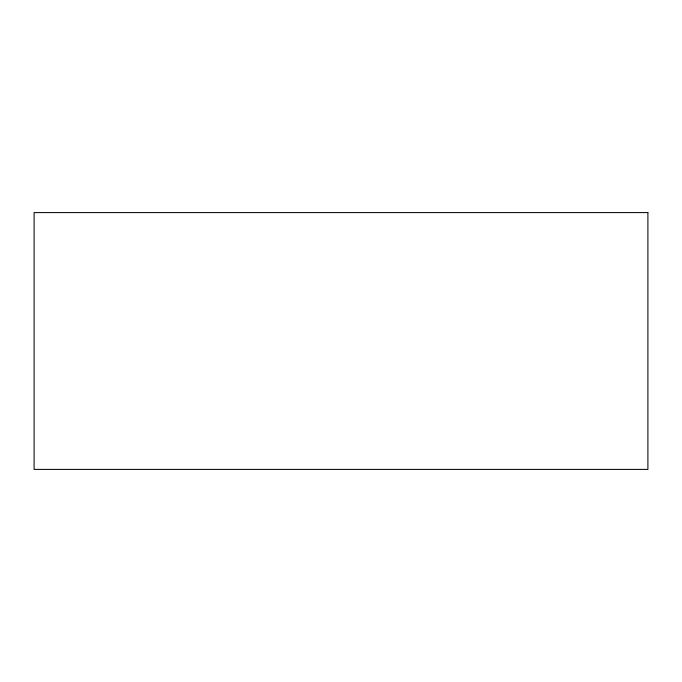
<?xml version="1.0" encoding="UTF-8"?>
<svg xmlns="http://www.w3.org/2000/svg" width="682" height="682" viewBox="0 0 682 682"><rect width="100%" height="100%" fill="white"/><g stroke="black" fill="none" stroke-linecap="round" stroke-linejoin="round"><path stroke-width="1.02" d="M647.9 212.596L34.1 212.596L34.1 469.404L647.9 469.404L647.9 212.596"/></g></svg>
